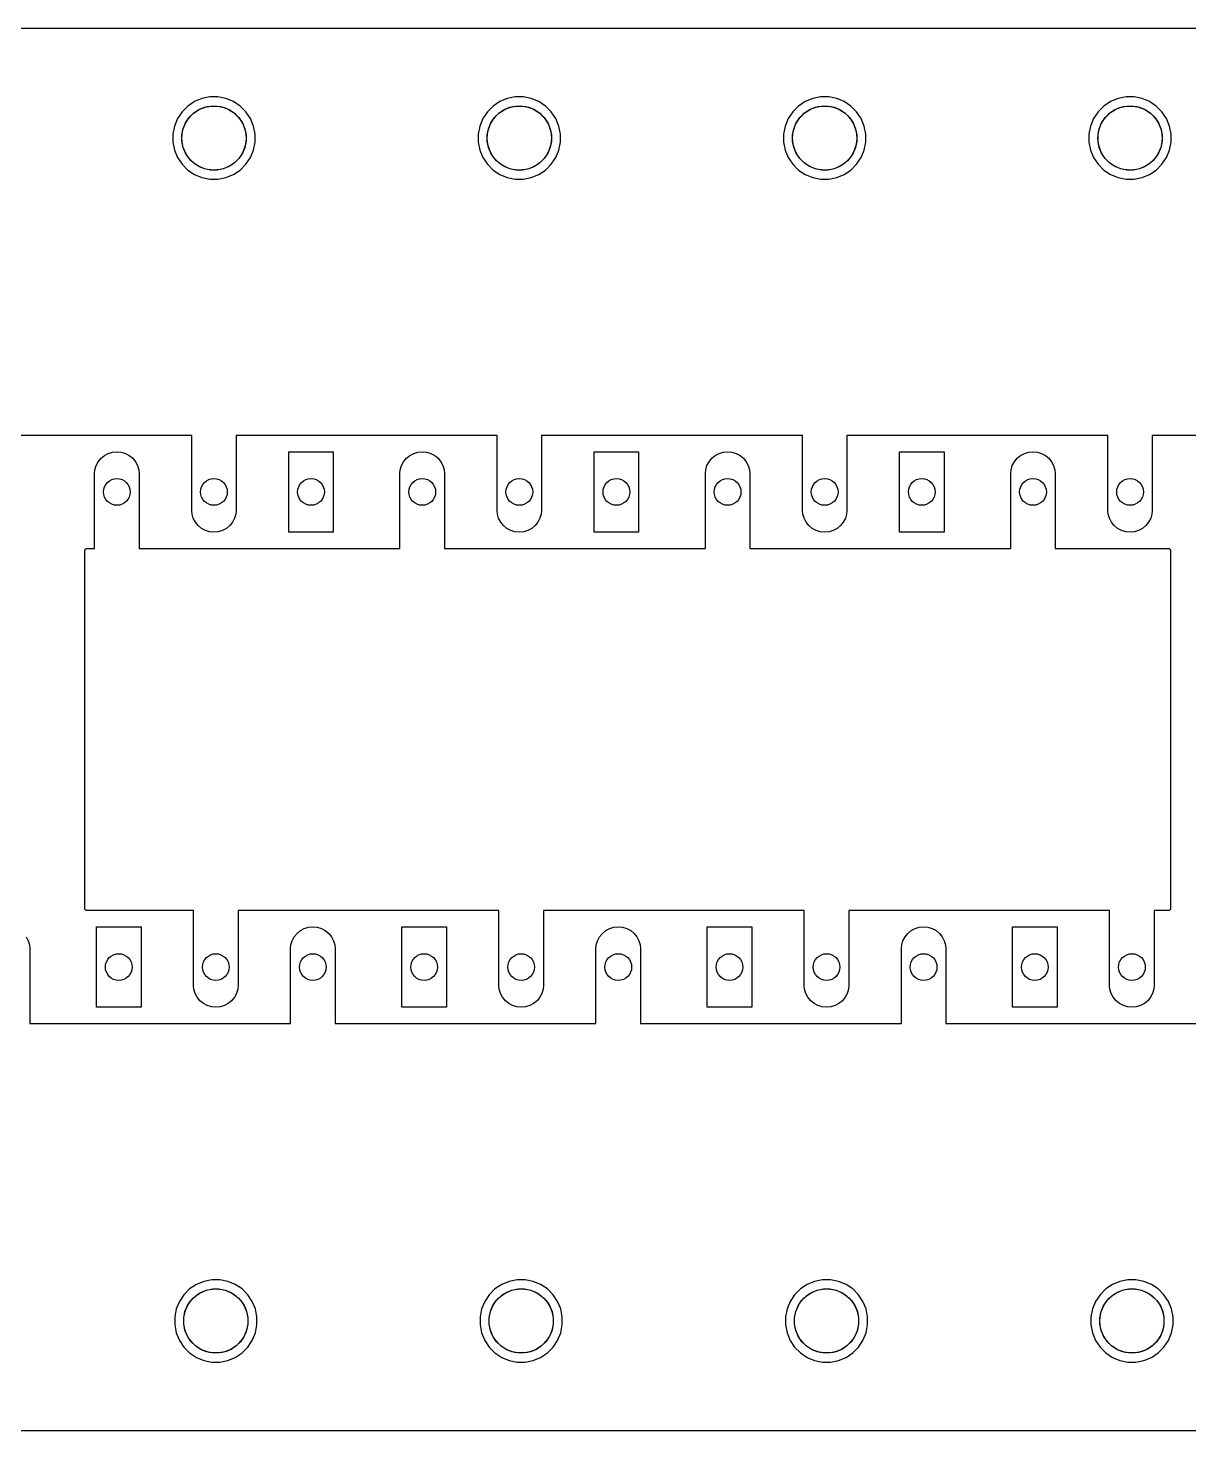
# Model space of a CAD drawing. Extents: x 0.78 to 10, y -5.35 to -2.25.
# Drawn here: x 3.375 to 5.941, y -5.35 to -2.25 of the extents above; entities that cross this region are included whole.
import ezdxf

# ---------------------------------------------------------------- set-up
doc = ezdxf.new("R2010")
doc.units = 0
doc.header["$MEASUREMENT"] = 0
doc.layers.add('BLACK', color=7, linetype='CONTINUOUS')

msp = doc.modelspace()

# ---------------------------------------------------------------- linework, layer by layer
at = {"layer": 'BLACK', "linetype": 'CONTINUOUS'}
for p, q in [((0.78, -2.25), (8.82, -2.25)), ((3.74239, -2.41259), (3.72751, -2.42253)), ((3.75893, -2.40574), (3.74239, -2.41259)), ((3.77648, -2.40224), (3.75893, -2.40574)), ((3.79438, -2.40224), (3.77648, -2.40224)), ((3.81194, -2.40574), (3.79438, -2.40224)), ((3.82847, -2.41259), (3.81194, -2.40574)), ((3.84336, -2.42253), (3.82847, -2.41259)), ((4.41739, -2.41259), (4.40251, -2.42253)), ((4.43393, -2.40574), (4.41739, -2.41259)), ((4.45148, -2.40224), (4.43393, -2.40574)), ((4.46938, -2.40224), (4.45148, -2.40224)), ((4.48694, -2.40574), (4.46938, -2.40224)), ((4.50347, -2.41259), (4.48694, -2.40574)), ((4.51836, -2.42253), (4.50347, -2.41259)), ((5.09239, -2.41259), (5.07751, -2.42253)), ((5.10893, -2.40574), (5.09239, -2.41259)), ((5.12648, -2.40224), (5.10893, -2.40574)), ((5.14438, -2.40224), (5.12648, -2.40224)), ((5.16194, -2.40574), (5.14438, -2.40224)), ((5.17847, -2.41259), (5.16194, -2.40574)), ((5.19336, -2.42253), (5.17847, -2.41259)), ((5.76739, -2.41259), (5.75251, -2.42253)), ((5.78393, -2.40574), (5.76739, -2.41259)), ((5.80148, -2.40224), (5.78393, -2.40574)), ((5.81938, -2.40224), (5.80148, -2.40224)), ((5.83694, -2.40574), (5.81938, -2.40224)), ((5.85347, -2.41259), (5.83694, -2.40574)), ((5.86836, -2.42253), (5.85347, -2.41259)), ((3.71485, -2.43519), (3.70491, -2.45007)), ((3.72751, -2.42253), (3.71485, -2.43519)), ((3.72263, -2.45954), (3.73039, -2.44794)), ((3.73039, -2.44794), (3.74026, -2.43806)), ((3.74026, -2.43806), (3.75187, -2.43031)), ((3.75187, -2.43031), (3.76476, -2.42497)), ((3.76476, -2.42497), (3.77845, -2.42224)), ((3.77845, -2.42224), (3.79241, -2.42224)), ((3.79241, -2.42224), (3.8061, -2.42497)), ((3.8061, -2.42497), (3.819, -2.43031)), ((3.819, -2.43031), (3.83061, -2.43806)), ((3.83061, -2.43806), (3.84048, -2.44794)), ((3.84048, -2.44794), (3.84823, -2.45954)), ((3.85601, -2.43519), (3.84336, -2.42253)), ((3.86596, -2.45007), (3.85601, -2.43519)), ((4.38985, -2.43519), (4.37991, -2.45007)), ((4.40251, -2.42253), (4.38985, -2.43519)), ((4.39763, -2.45954), (4.40539, -2.44794)), ((4.40539, -2.44794), (4.41526, -2.43806)), ((4.41526, -2.43806), (4.42687, -2.43031)), ((4.42687, -2.43031), (4.43976, -2.42497)), ((4.43976, -2.42497), (4.45345, -2.42224)), ((4.45345, -2.42224), (4.46741, -2.42224)), ((4.46741, -2.42224), (4.4811, -2.42497)), ((4.4811, -2.42497), (4.494, -2.43031)), ((4.494, -2.43031), (4.50561, -2.43806)), ((4.50561, -2.43806), (4.51548, -2.44794)), ((4.51548, -2.44794), (4.52323, -2.45954)), ((4.53101, -2.43519), (4.51836, -2.42253)), ((4.54096, -2.45007), (4.53101, -2.43519)), ((5.06485, -2.43519), (5.05491, -2.45007)), ((5.07751, -2.42253), (5.06485, -2.43519)), ((5.07263, -2.45954), (5.08039, -2.44794)), ((5.08039, -2.44794), (5.09026, -2.43806)), ((5.09026, -2.43806), (5.10187, -2.43031)), ((5.10187, -2.43031), (5.11476, -2.42497)), ((5.11476, -2.42497), (5.12845, -2.42224)), ((5.12845, -2.42224), (5.14241, -2.42224)), ((5.14241, -2.42224), (5.1561, -2.42497)), ((5.1561, -2.42497), (5.169, -2.43031)), ((5.169, -2.43031), (5.18061, -2.43806)), ((5.18061, -2.43806), (5.19048, -2.44794)), ((5.19048, -2.44794), (5.19823, -2.45954)), ((5.20601, -2.43519), (5.19336, -2.42253)), ((5.21596, -2.45007), (5.20601, -2.43519)), ((5.73985, -2.43519), (5.72991, -2.45007)), ((5.75251, -2.42253), (5.73985, -2.43519)), ((5.74763, -2.45954), (5.75539, -2.44794)), ((5.75539, -2.44794), (5.76526, -2.43806)), ((5.76526, -2.43806), (5.77687, -2.43031)), ((5.77687, -2.43031), (5.78976, -2.42497)), ((5.78976, -2.42497), (5.80345, -2.42224)), ((5.80345, -2.42224), (5.81741, -2.42224)), ((5.81741, -2.42224), (5.8311, -2.42497)), ((5.8311, -2.42497), (5.844, -2.43031)), ((5.844, -2.43031), (5.85561, -2.43806)), ((5.85561, -2.43806), (5.86548, -2.44794)), ((5.86548, -2.44794), (5.87323, -2.45954)), ((5.88101, -2.43519), (5.86836, -2.42253)), ((5.89096, -2.45007), (5.88101, -2.43519)), ((3.69806, -2.46661), (3.69457, -2.48416)), ((3.70491, -2.45007), (3.69806, -2.46661)), ((3.71457, -2.48613), (3.71729, -2.47244)), ((3.71729, -2.47244), (3.72263, -2.45954)), ((3.84823, -2.45954), (3.85358, -2.47244)), ((3.85358, -2.47244), (3.8563, -2.48613)), ((3.87281, -2.46661), (3.86596, -2.45007)), ((3.8763, -2.48416), (3.87281, -2.46661)), ((4.37306, -2.46661), (4.36957, -2.48416)), ((4.37991, -2.45007), (4.37306, -2.46661)), ((4.38957, -2.48613), (4.39229, -2.47244)), ((4.39229, -2.47244), (4.39763, -2.45954)), ((4.52323, -2.45954), (4.52858, -2.47244)), ((4.52858, -2.47244), (4.5313, -2.48613)), ((4.54781, -2.46661), (4.54096, -2.45007)), ((4.5513, -2.48416), (4.54781, -2.46661)), ((5.04806, -2.46661), (5.04457, -2.48416)), ((5.05491, -2.45007), (5.04806, -2.46661)), ((5.06457, -2.48613), (5.06729, -2.47244)), ((5.06729, -2.47244), (5.07263, -2.45954)), ((5.19823, -2.45954), (5.20358, -2.47244)), ((5.20358, -2.47244), (5.2063, -2.48613)), ((5.22281, -2.46661), (5.21596, -2.45007)), ((5.2263, -2.48416), (5.22281, -2.46661)), ((5.72306, -2.46661), (5.71957, -2.48416)), ((5.72991, -2.45007), (5.72306, -2.46661)), ((5.73957, -2.48613), (5.74229, -2.47244)), ((5.74229, -2.47244), (5.74763, -2.45954)), ((5.87323, -2.45954), (5.87858, -2.47244)), ((5.87858, -2.47244), (5.8813, -2.48613)), ((5.89781, -2.46661), (5.89096, -2.45007)), ((5.9013, -2.48416), (5.89781, -2.46661)), ((3.69457, -2.48416), (3.69457, -2.50206)), ((3.69457, -2.50206), (3.69806, -2.51961)), ((3.71457, -2.50009), (3.71457, -2.48613)), ((3.71729, -2.51378), (3.71457, -2.50009)), ((3.8563, -2.50009), (3.85358, -2.51378)), ((3.8563, -2.48613), (3.8563, -2.50009)), ((3.87281, -2.51961), (3.8763, -2.50206)), ((3.8763, -2.50206), (3.8763, -2.48416)), ((4.36957, -2.48416), (4.36957, -2.50206)), ((4.36957, -2.50206), (4.37306, -2.51961)), ((4.38957, -2.50009), (4.38957, -2.48613)), ((4.39229, -2.51378), (4.38957, -2.50009)), ((4.5313, -2.50009), (4.52858, -2.51378)), ((4.5313, -2.48613), (4.5313, -2.50009)), ((4.54781, -2.51961), (4.5513, -2.50206)), ((4.5513, -2.50206), (4.5513, -2.48416)), ((5.04457, -2.48416), (5.04457, -2.50206)), ((5.04457, -2.50206), (5.04806, -2.51961)), ((5.06457, -2.50009), (5.06457, -2.48613)), ((5.06729, -2.51378), (5.06457, -2.50009)), ((5.2063, -2.50009), (5.20358, -2.51378)), ((5.2063, -2.48613), (5.2063, -2.50009)), ((5.22281, -2.51961), (5.2263, -2.50206)), ((5.2263, -2.50206), (5.2263, -2.48416)), ((5.71957, -2.48416), (5.71957, -2.50206)), ((5.71957, -2.50206), (5.72306, -2.51961)), ((5.73957, -2.50009), (5.73957, -2.48613)), ((5.74229, -2.51378), (5.73957, -2.50009)), ((5.8813, -2.50009), (5.87858, -2.51378)), ((5.8813, -2.48613), (5.8813, -2.50009)), ((5.89781, -2.51961), (5.9013, -2.50206)), ((5.9013, -2.50206), (5.9013, -2.48416)), ((3.69806, -2.51961), (3.70491, -2.53615)), ((3.70491, -2.53615), (3.71485, -2.55103)), ((3.72263, -2.52668), (3.71729, -2.51378)), ((3.73039, -2.53828), (3.72263, -2.52668)), ((3.74026, -2.54816), (3.73039, -2.53828)), ((3.84048, -2.53828), (3.83061, -2.54816)), ((3.84823, -2.52668), (3.84048, -2.53828)), ((3.85358, -2.51378), (3.84823, -2.52668)), ((3.85601, -2.55103), (3.86596, -2.53615)), ((3.86596, -2.53615), (3.87281, -2.51961)), ((4.37306, -2.51961), (4.37991, -2.53615)), ((4.37991, -2.53615), (4.38985, -2.55103)), ((4.39763, -2.52668), (4.39229, -2.51378)), ((4.40539, -2.53828), (4.39763, -2.52668)), ((4.41526, -2.54816), (4.40539, -2.53828)), ((4.51548, -2.53828), (4.50561, -2.54816)), ((4.52323, -2.52668), (4.51548, -2.53828)), ((4.52858, -2.51378), (4.52323, -2.52668)), ((4.53101, -2.55103), (4.54096, -2.53615)), ((4.54096, -2.53615), (4.54781, -2.51961)), ((5.04806, -2.51961), (5.05491, -2.53615)), ((5.05491, -2.53615), (5.06485, -2.55103)), ((5.07263, -2.52668), (5.06729, -2.51378)), ((5.08039, -2.53828), (5.07263, -2.52668)), ((5.09026, -2.54816), (5.08039, -2.53828)), ((5.19048, -2.53828), (5.18061, -2.54816)), ((5.19823, -2.52668), (5.19048, -2.53828)), ((5.20358, -2.51378), (5.19823, -2.52668)), ((5.20601, -2.55103), (5.21596, -2.53615)), ((5.21596, -2.53615), (5.22281, -2.51961)), ((5.72306, -2.51961), (5.72991, -2.53615)), ((5.72991, -2.53615), (5.73985, -2.55103)), ((5.74763, -2.52668), (5.74229, -2.51378)), ((5.75539, -2.53828), (5.74763, -2.52668)), ((5.76526, -2.54816), (5.75539, -2.53828)), ((5.86548, -2.53828), (5.85561, -2.54816)), ((5.87323, -2.52668), (5.86548, -2.53828)), ((5.87858, -2.51378), (5.87323, -2.52668)), ((5.88101, -2.55103), (5.89096, -2.53615)), ((5.89096, -2.53615), (5.89781, -2.51961)), ((3.71485, -2.55103), (3.72751, -2.56369)), ((3.72751, -2.56369), (3.74239, -2.57363)), ((3.75187, -2.55591), (3.74026, -2.54816)), ((3.76476, -2.56125), (3.75187, -2.55591)), ((3.77845, -2.56398), (3.76476, -2.56125)), ((3.79241, -2.56398), (3.77845, -2.56398)), ((3.8061, -2.56125), (3.79241, -2.56398)), ((3.819, -2.55591), (3.8061, -2.56125)), ((3.83061, -2.54816), (3.819, -2.55591)), ((3.82847, -2.57363), (3.84336, -2.56369)), ((3.84336, -2.56369), (3.85601, -2.55103)), ((4.38985, -2.55103), (4.40251, -2.56369)), ((4.40251, -2.56369), (4.41739, -2.57363)), ((4.42687, -2.55591), (4.41526, -2.54816)), ((4.43976, -2.56125), (4.42687, -2.55591)), ((4.45345, -2.56398), (4.43976, -2.56125)), ((4.46741, -2.56398), (4.45345, -2.56398)), ((4.4811, -2.56125), (4.46741, -2.56398)), ((4.494, -2.55591), (4.4811, -2.56125)), ((4.50561, -2.54816), (4.494, -2.55591)), ((4.50347, -2.57363), (4.51836, -2.56369)), ((4.51836, -2.56369), (4.53101, -2.55103)), ((5.06485, -2.55103), (5.07751, -2.56369)), ((5.07751, -2.56369), (5.09239, -2.57363)), ((5.10187, -2.55591), (5.09026, -2.54816)), ((5.11476, -2.56125), (5.10187, -2.55591)), ((5.12845, -2.56398), (5.11476, -2.56125)), ((5.14241, -2.56398), (5.12845, -2.56398)), ((5.1561, -2.56125), (5.14241, -2.56398)), ((5.169, -2.55591), (5.1561, -2.56125)), ((5.18061, -2.54816), (5.169, -2.55591)), ((5.17847, -2.57363), (5.19336, -2.56369)), ((5.19336, -2.56369), (5.20601, -2.55103)), ((5.73985, -2.55103), (5.75251, -2.56369)), ((5.75251, -2.56369), (5.76739, -2.57363)), ((5.77687, -2.55591), (5.76526, -2.54816)), ((5.78976, -2.56125), (5.77687, -2.55591)), ((5.80345, -2.56398), (5.78976, -2.56125)), ((5.81741, -2.56398), (5.80345, -2.56398)), ((5.8311, -2.56125), (5.81741, -2.56398)), ((5.844, -2.55591), (5.8311, -2.56125)), ((5.85561, -2.54816), (5.844, -2.55591)), ((5.85347, -2.57363), (5.86836, -2.56369)), ((5.86836, -2.56369), (5.88101, -2.55103)), ((3.74239, -2.57363), (3.75893, -2.58048)), ((3.75893, -2.58048), (3.77648, -2.58398)), ((3.77648, -2.58398), (3.79438, -2.58398)), ((3.79438, -2.58398), (3.81194, -2.58048)), ((3.81194, -2.58048), (3.82847, -2.57363)), ((4.41739, -2.57363), (4.43393, -2.58048)), ((4.43393, -2.58048), (4.45148, -2.58398)), ((4.45148, -2.58398), (4.46938, -2.58398)), ((4.46938, -2.58398), (4.48694, -2.58048)), ((4.48694, -2.58048), (4.50347, -2.57363)), ((5.09239, -2.57363), (5.10893, -2.58048)), ((5.10893, -2.58048), (5.12648, -2.58398)), ((5.12648, -2.58398), (5.14438, -2.58398)), ((5.14438, -2.58398), (5.16194, -2.58048)), ((5.16194, -2.58048), (5.17847, -2.57363)), ((5.76739, -2.57363), (5.78393, -2.58048)), ((5.78393, -2.58048), (5.80148, -2.58398)), ((5.80148, -2.58398), (5.81938, -2.58398)), ((5.81938, -2.58398), (5.83694, -2.58048)), ((5.83694, -2.58048), (5.85347, -2.57363)), ((3.73622, -3.15), (3.15965, -3.15)), ((3.73622, -3.31679), (3.73622, -3.15)), ((4.41122, -3.15), (3.83465, -3.15)), ((3.83465, -3.15), (3.83465, -3.31679)), ((4.41122, -3.27742), (4.41122, -3.15)), ((5.08622, -3.15), (4.50965, -3.15)), ((4.50965, -3.15), (4.50965, -3.31679)), ((5.08622, -3.27742), (5.08622, -3.15)), ((5.76122, -3.15), (5.18465, -3.15)), ((5.18465, -3.15), (5.18465, -3.31679)), ((5.76122, -3.27742), (5.76122, -3.15)), ((6.43622, -3.15), (5.85965, -3.15)), ((5.85965, -3.15), (5.85965, -3.31679)), ((3.54339, -3.19451), (3.55194, -3.18994)), ((3.55194, -3.18994), (3.56122, -3.18713)), ((3.56122, -3.18713), (3.57087, -3.18618)), ((3.57087, -3.18618), (3.58051, -3.18713)), ((3.58051, -3.18713), (3.58979, -3.18994)), ((3.58979, -3.18994), (3.59834, -3.19451)), ((3.95079, -3.36358), (3.95079, -3.18642)), ((3.95079, -3.18642), (4.04921, -3.18642)), ((4.04921, -3.18642), (4.04921, -3.36358)), ((4.21839, -3.19451), (4.22694, -3.18994)), ((4.22694, -3.18994), (4.23622, -3.18713)), ((4.23622, -3.18713), (4.24587, -3.18618)), ((4.24587, -3.18618), (4.25551, -3.18713)), ((4.25551, -3.18713), (4.26479, -3.18994)), ((4.26479, -3.18994), (4.27334, -3.19451)), ((4.62579, -3.36358), (4.62579, -3.18642)), ((4.62579, -3.18642), (4.72421, -3.18642)), ((4.72421, -3.18642), (4.72421, -3.36358)), ((4.89339, -3.19451), (4.90194, -3.18994)), ((4.90194, -3.18994), (4.91122, -3.18713)), ((4.91122, -3.18713), (4.92087, -3.18618)), ((4.92087, -3.18618), (4.93051, -3.18713)), ((4.93051, -3.18713), (4.93979, -3.18994)), ((4.93979, -3.18994), (4.94834, -3.19451)), ((5.30079, -3.36358), (5.30079, -3.18642)), ((5.30079, -3.18642), (5.39921, -3.18642)), ((5.39921, -3.18642), (5.39921, -3.36358)), ((5.56839, -3.19451), (5.57694, -3.18994)), ((5.57694, -3.18994), (5.58622, -3.18713)), ((5.58622, -3.18713), (5.59587, -3.18618)), ((5.59587, -3.18618), (5.60551, -3.18713)), ((5.60551, -3.18713), (5.61479, -3.18994)), ((5.61479, -3.18994), (5.62334, -3.19451)), ((3.52237, -3.22598), (3.52518, -3.21671)), ((3.52518, -3.21671), (3.52975, -3.20816)), ((3.52975, -3.20816), (3.5359, -3.20066)), ((3.5359, -3.20066), (3.54339, -3.19451)), ((3.59834, -3.19451), (3.60583, -3.20066)), ((3.60583, -3.20066), (3.61198, -3.20816)), ((3.61198, -3.20816), (3.61655, -3.21671)), ((3.61655, -3.21671), (3.61937, -3.22598)), ((4.19737, -3.22598), (4.20018, -3.21671)), ((4.20018, -3.21671), (4.20475, -3.20816)), ((4.20475, -3.20816), (4.2109, -3.20066)), ((4.2109, -3.20066), (4.21839, -3.19451)), ((4.27334, -3.19451), (4.28083, -3.20066)), ((4.28083, -3.20066), (4.28698, -3.20816)), ((4.28698, -3.20816), (4.29155, -3.21671)), ((4.29155, -3.21671), (4.29437, -3.22598)), ((4.87237, -3.22598), (4.87518, -3.21671)), ((4.87518, -3.21671), (4.87975, -3.20816)), ((4.87975, -3.20816), (4.8859, -3.20066)), ((4.8859, -3.20066), (4.89339, -3.19451)), ((4.94834, -3.19451), (4.95583, -3.20066)), ((4.95583, -3.20066), (4.96198, -3.20816)), ((4.96198, -3.20816), (4.96655, -3.21671)), ((4.96655, -3.21671), (4.96937, -3.22598)), ((5.54737, -3.22598), (5.55018, -3.21671)), ((5.55018, -3.21671), (5.55475, -3.20816)), ((5.55475, -3.20816), (5.5609, -3.20066)), ((5.5609, -3.20066), (5.56839, -3.19451)), ((5.62334, -3.19451), (5.63083, -3.20066)), ((5.63083, -3.20066), (5.63698, -3.20816)), ((5.63698, -3.20816), (5.64155, -3.21671)), ((5.64155, -3.21671), (5.64437, -3.22598)), ((3.52165, -3.23321), (3.52237, -3.22598)), ((3.52165, -3.27258), (3.52165, -3.23321)), ((3.61937, -3.22598), (3.62008, -3.23321)), ((3.62008, -3.23321), (3.62008, -3.4)), ((4.19665, -3.23321), (4.19737, -3.22598)), ((4.19665, -3.27258), (4.19665, -3.23321)), ((4.29437, -3.22598), (4.29508, -3.23321)), ((4.29508, -3.23321), (4.29508, -3.4)), ((4.87165, -3.23321), (4.87237, -3.22598)), ((4.87165, -3.27258), (4.87165, -3.23321)), ((4.96937, -3.22598), (4.97008, -3.23321)), ((4.97008, -3.23321), (4.97008, -3.4)), ((5.54665, -3.23321), (5.54737, -3.22598)), ((5.54665, -3.27258), (5.54665, -3.23321)), ((5.64437, -3.22598), (5.64508, -3.23321)), ((5.64508, -3.23321), (5.64508, -3.4)), ((3.52165, -3.4), (3.52165, -3.27258)), ((3.52165, -3.27258), (3.52165, -3.27258)), ((4.19665, -3.4), (4.19665, -3.27258)), ((4.19665, -3.27258), (4.19665, -3.27258)), ((4.41122, -3.31679), (4.41122, -3.27742)), ((4.87165, -3.4), (4.87165, -3.27258)), ((4.87165, -3.27258), (4.87165, -3.27258)), ((5.08622, -3.31679), (5.08622, -3.27742)), ((5.54665, -3.4), (5.54665, -3.27258)), ((5.54665, -3.27258), (5.54665, -3.27258)), ((5.76122, -3.31679), (5.76122, -3.27742)), ((3.73693, -3.32402), (3.73622, -3.31679)), ((3.83465, -3.31679), (3.83393, -3.32402)), ((4.41193, -3.32402), (4.41122, -3.31679)), ((4.50965, -3.31679), (4.50893, -3.32402)), ((5.08693, -3.32402), (5.08622, -3.31679)), ((5.18465, -3.31679), (5.18393, -3.32402)), ((5.76193, -3.32402), (5.76122, -3.31679)), ((5.85965, -3.31679), (5.85893, -3.32402)), ((3.73975, -3.33329), (3.73693, -3.32402)), ((3.74432, -3.34184), (3.73975, -3.33329)), ((3.75047, -3.34934), (3.74432, -3.34184)), ((3.82655, -3.34184), (3.8204, -3.34934)), ((3.83112, -3.33329), (3.82655, -3.34184)), ((3.83393, -3.32402), (3.83112, -3.33329)), ((4.41475, -3.33329), (4.41193, -3.32402)), ((4.41932, -3.34184), (4.41475, -3.33329)), ((4.42547, -3.34934), (4.41932, -3.34184)), ((4.50155, -3.34184), (4.4954, -3.34934)), ((4.50612, -3.33329), (4.50155, -3.34184)), ((4.50893, -3.32402), (4.50612, -3.33329)), ((5.08975, -3.33329), (5.08693, -3.32402)), ((5.09432, -3.34184), (5.08975, -3.33329)), ((5.10047, -3.34934), (5.09432, -3.34184)), ((5.17655, -3.34184), (5.1704, -3.34934)), ((5.18112, -3.33329), (5.17655, -3.34184)), ((5.18393, -3.32402), (5.18112, -3.33329)), ((5.76475, -3.33329), (5.76193, -3.32402)), ((5.76932, -3.34184), (5.76475, -3.33329)), ((5.77547, -3.34934), (5.76932, -3.34184)), ((5.85155, -3.34184), (5.8454, -3.34934)), ((5.85612, -3.33329), (5.85155, -3.34184)), ((5.85893, -3.32402), (5.85612, -3.33329)), ((3.75796, -3.35549), (3.75047, -3.34934)), ((3.76651, -3.36006), (3.75796, -3.35549)), ((3.77579, -3.36287), (3.76651, -3.36006)), ((3.78543, -3.36382), (3.77579, -3.36287)), ((3.79508, -3.36287), (3.78543, -3.36382)), ((3.80436, -3.36006), (3.79508, -3.36287)), ((3.81291, -3.35549), (3.80436, -3.36006)), ((3.8204, -3.34934), (3.81291, -3.35549)), ((4.04921, -3.36358), (3.95079, -3.36358)), ((4.43296, -3.35549), (4.42547, -3.34934)), ((4.44151, -3.36006), (4.43296, -3.35549)), ((4.45079, -3.36287), (4.44151, -3.36006)), ((4.46043, -3.36382), (4.45079, -3.36287)), ((4.47008, -3.36287), (4.46043, -3.36382)), ((4.47936, -3.36006), (4.47008, -3.36287)), ((4.48791, -3.35549), (4.47936, -3.36006)), ((4.4954, -3.34934), (4.48791, -3.35549)), ((4.72421, -3.36358), (4.62579, -3.36358)), ((5.10796, -3.35549), (5.10047, -3.34934)), ((5.11651, -3.36006), (5.10796, -3.35549)), ((5.12579, -3.36287), (5.11651, -3.36006)), ((5.13543, -3.36382), (5.12579, -3.36287)), ((5.14508, -3.36287), (5.13543, -3.36382)), ((5.15436, -3.36006), (5.14508, -3.36287)), ((5.16291, -3.35549), (5.15436, -3.36006)), ((5.1704, -3.34934), (5.16291, -3.35549)), ((5.39921, -3.36358), (5.30079, -3.36358)), ((5.78296, -3.35549), (5.77547, -3.34934)), ((5.79151, -3.36006), (5.78296, -3.35549)), ((5.80079, -3.36287), (5.79151, -3.36006)), ((5.81043, -3.36382), (5.80079, -3.36287)), ((5.82008, -3.36287), (5.81043, -3.36382)), ((5.82936, -3.36006), (5.82008, -3.36287)), ((5.83791, -3.35549), (5.82936, -3.36006)), ((5.8454, -3.34934), (5.83791, -3.35549)), ((3.5, -3.40493), (3.50005, -3.40446)), ((3.5, -3.40496), (3.5, -3.40493)), ((3.5, -3.40497), (3.5, -3.40496)), ((3.5, -3.405), (3.5, -3.40497)), ((3.5, -3.40497), (3.5, -3.40497)), ((3.5, -4.195), (3.5, -3.405)), ((3.50005, -3.40446), (3.5001, -3.40399)), ((3.5001, -3.40399), (3.50011, -3.40398)), ((3.50011, -3.40396), (3.50025, -3.40351)), ((3.50011, -3.40398), (3.50011, -3.40396)), ((3.50025, -3.40351), (3.50039, -3.40306)), ((3.50039, -3.40306), (3.5004, -3.40305)), ((3.5004, -3.40303), (3.50063, -3.40262)), ((3.5004, -3.40305), (3.5004, -3.40303)), ((3.50063, -3.40262), (3.50085, -3.4022)), ((3.50085, -3.4022), (3.50087, -3.40219)), ((3.50087, -3.40218), (3.50118, -3.40182)), ((3.50087, -3.40219), (3.50087, -3.40218)), ((3.50118, -3.40182), (3.50148, -3.40145)), ((3.50148, -3.40145), (3.50149, -3.40144)), ((3.50149, -3.40144), (3.5015, -3.40143)), ((3.5015, -3.40143), (3.50187, -3.40113)), ((3.50187, -3.40113), (3.50223, -3.40084)), ((3.50223, -3.40084), (3.50225, -3.40083)), ((3.50225, -3.40083), (3.50226, -3.40082)), ((3.50226, -3.40082), (3.50268, -3.4006)), ((3.50268, -3.4006), (3.50309, -3.40038)), ((3.50309, -3.40038), (3.50311, -3.40037)), ((3.50311, -3.40037), (3.50313, -3.40036)), ((3.50313, -3.40036), (3.50358, -3.40023)), ((3.50358, -3.40023), (3.50403, -3.4001)), ((3.50403, -3.4001), (3.50405, -3.40009)), ((3.50405, -3.40009), (3.50406, -3.40009)), ((3.50406, -3.40009), (3.50453, -3.40005)), ((3.50453, -3.40005), (3.505, -3.4)), ((3.505, -3.4), (3.52165, -3.4)), ((3.62008, -3.4), (4.19665, -3.4)), ((4.29508, -3.4), (4.87165, -3.4)), ((4.97008, -3.4), (5.54665, -3.4)), ((5.64508, -3.4), (5.895, -3.4)), ((5.895, -3.4), (5.89503, -3.4)), ((5.89503, -3.4), (5.89503, -3.4)), ((5.89503, -3.4), (5.89504, -3.4)), ((5.89504, -3.4), (5.89507, -3.4)), ((5.89507, -3.4), (5.89554, -3.40005)), ((5.89554, -3.40005), (5.89601, -3.4001)), ((5.89601, -3.4001), (5.89602, -3.40011)), ((5.89602, -3.40011), (5.89604, -3.40011)), ((5.89604, -3.40011), (5.89649, -3.40025)), ((5.89649, -3.40025), (5.89694, -3.40039)), ((5.89694, -3.40039), (5.89695, -3.4004)), ((5.89695, -3.4004), (5.89697, -3.4004)), ((5.89697, -3.4004), (5.89738, -3.40063)), ((5.89738, -3.40063), (5.8978, -3.40085)), ((5.8978, -3.40085), (5.89781, -3.40087)), ((5.89781, -3.40087), (5.89782, -3.40087)), ((5.89782, -3.40087), (5.89818, -3.40118)), ((5.89818, -3.40118), (5.89855, -3.40148)), ((5.89855, -3.40148), (5.89856, -3.40149)), ((5.89856, -3.40149), (5.89857, -3.4015)), ((5.89857, -3.4015), (5.89887, -3.40187)), ((5.89887, -3.40187), (5.89916, -3.40223)), ((5.89916, -3.40223), (5.89917, -3.40225)), ((5.89917, -3.40225), (5.89918, -3.40226)), ((5.89918, -3.40226), (5.8994, -3.40268)), ((5.8994, -3.40268), (5.89962, -3.40309)), ((5.89962, -3.40309), (5.89963, -3.40311)), ((5.89963, -3.40311), (5.89964, -3.40313)), ((5.89964, -3.40313), (5.89977, -3.40358)), ((5.89977, -3.40358), (5.8999, -3.40403)), ((5.8999, -3.40403), (5.89991, -3.40405)), ((5.89991, -3.40405), (5.89991, -3.40406)), ((5.89991, -3.40406), (5.89995, -3.40453)), ((5.89995, -3.40453), (5.9, -3.405)), ((5.9, -3.405), (5.9, -4.195)), ((3.50005, -4.19547), (3.5, -4.195)), ((3.50009, -4.19594), (3.50005, -4.19547)), ((3.50009, -4.19595), (3.50009, -4.19594)), ((3.5001, -4.19597), (3.50009, -4.19595)), ((3.50023, -4.19642), (3.5001, -4.19597)), ((3.50036, -4.19687), (3.50023, -4.19642)), ((3.50037, -4.19689), (3.50036, -4.19687)), ((3.50038, -4.19691), (3.50037, -4.19689)), ((3.5006, -4.19732), (3.50038, -4.19691)), ((3.50082, -4.19774), (3.5006, -4.19732)), ((3.50083, -4.19775), (3.50082, -4.19774)), ((3.50084, -4.19777), (3.50083, -4.19775)), ((3.50113, -4.19813), (3.50084, -4.19777)), ((3.50143, -4.1985), (3.50113, -4.19813)), ((3.50144, -4.19851), (3.50143, -4.1985)), ((3.50145, -4.19852), (3.50144, -4.19851)), ((3.50182, -4.19882), (3.50145, -4.19852)), ((3.50218, -4.19913), (3.50182, -4.19882)), ((3.50219, -4.19913), (3.50218, -4.19913)), ((3.5022, -4.19915), (3.50219, -4.19913)), ((3.50262, -4.19937), (3.5022, -4.19915)), ((3.50303, -4.1996), (3.50262, -4.19937)), ((3.50305, -4.1996), (3.50303, -4.1996)), ((3.50306, -4.19961), (3.50305, -4.1996)), ((3.50351, -4.19975), (3.50306, -4.19961)), ((3.50396, -4.19989), (3.50351, -4.19975)), ((3.50398, -4.19989), (3.50396, -4.19989)), ((3.50399, -4.1999), (3.50398, -4.19989)), ((3.50446, -4.19995), (3.50399, -4.1999)), ((3.50493, -4.2), (3.50446, -4.19995)), ((3.50496, -4.2), (3.50493, -4.2)), ((3.50497, -4.2), (3.50496, -4.2)), ((3.505, -4.2), (3.50497, -4.2)), ((3.50497, -4.2), (3.50497, -4.2)), ((3.74035, -4.2), (3.505, -4.2)), ((3.74035, -4.32742), (3.74035, -4.2)), ((4.41535, -4.2), (3.83878, -4.2)), ((3.83878, -4.2), (3.83878, -4.36679)), ((4.41535, -4.32742), (4.41535, -4.2)), ((5.09035, -4.2), (4.51378, -4.2)), ((4.51378, -4.2), (4.51378, -4.36679)), ((5.09035, -4.32742), (5.09035, -4.2)), ((5.76535, -4.2), (5.18878, -4.2)), ((5.18878, -4.2), (5.18878, -4.36679)), ((5.76535, -4.32742), (5.76535, -4.2)), ((5.895, -4.2), (5.86378, -4.2)), ((5.86378, -4.2), (5.86378, -4.36679)), ((5.89547, -4.19995), (5.895, -4.2)), ((5.89594, -4.19991), (5.89547, -4.19995)), ((5.89595, -4.19991), (5.89594, -4.19991)), ((5.89597, -4.1999), (5.89595, -4.19991)), ((5.89642, -4.19977), (5.89597, -4.1999)), ((5.89687, -4.19964), (5.89642, -4.19977)), ((5.89689, -4.19963), (5.89687, -4.19964)), ((5.89691, -4.19962), (5.89689, -4.19963)), ((5.89732, -4.1994), (5.89691, -4.19962)), ((5.89774, -4.19918), (5.89732, -4.1994)), ((5.89775, -4.19917), (5.89774, -4.19918)), ((5.89777, -4.19916), (5.89775, -4.19917)), ((5.89813, -4.19887), (5.89777, -4.19916)), ((5.8985, -4.19857), (5.89813, -4.19887)), ((5.89851, -4.19856), (5.8985, -4.19857)), ((5.89852, -4.19855), (5.89851, -4.19856)), ((5.89882, -4.19818), (5.89852, -4.19855)), ((5.89913, -4.19782), (5.89882, -4.19818)), ((5.89915, -4.1978), (5.89913, -4.19781)), ((5.89913, -4.19781), (5.89913, -4.19782)), ((5.89937, -4.19738), (5.89915, -4.1978)), ((5.8996, -4.19697), (5.89937, -4.19738)), ((5.89961, -4.19694), (5.8996, -4.19695)), ((5.8996, -4.19695), (5.8996, -4.19697)), ((5.89975, -4.19649), (5.89961, -4.19694)), ((5.89989, -4.19604), (5.89975, -4.19649)), ((5.8999, -4.19601), (5.89989, -4.19602)), ((5.89989, -4.19602), (5.89989, -4.19604)), ((5.89995, -4.19554), (5.8999, -4.19601)), ((5.9, -4.19507), (5.89995, -4.19554)), ((5.9, -4.195), (5.9, -4.19503)), ((5.9, -4.19503), (5.9, -4.19503)), ((5.9, -4.19503), (5.9, -4.19504)), ((5.9, -4.19504), (5.9, -4.19507)), ((3.52579, -4.41358), (3.52579, -4.23642)), ((3.52579, -4.23642), (3.62421, -4.23642)), ((3.62421, -4.23642), (3.62421, -4.41358)), ((3.96917, -4.25066), (3.97666, -4.24451)), ((3.97666, -4.24451), (3.98521, -4.23994)), ((3.98521, -4.23994), (3.99449, -4.23713)), ((3.99449, -4.23713), (4.00413, -4.23618)), ((4.00413, -4.23618), (4.01378, -4.23713)), ((4.01378, -4.23713), (4.02306, -4.23994)), ((4.02306, -4.23994), (4.03161, -4.24451)), ((4.03161, -4.24451), (4.0391, -4.25066)), ((4.20079, -4.41358), (4.20079, -4.23642)), ((4.20079, -4.23642), (4.29921, -4.23642)), ((4.29921, -4.23642), (4.29921, -4.41358)), ((4.64417, -4.25066), (4.65166, -4.24451)), ((4.65166, -4.24451), (4.66021, -4.23994)), ((4.66021, -4.23994), (4.66949, -4.23713)), ((4.66949, -4.23713), (4.67913, -4.23618)), ((4.67913, -4.23618), (4.68878, -4.23713)), ((4.68878, -4.23713), (4.69806, -4.23994)), ((4.69806, -4.23994), (4.70661, -4.24451)), ((4.70661, -4.24451), (4.7141, -4.25066)), ((4.87579, -4.41358), (4.87579, -4.23642)), ((4.87579, -4.23642), (4.97421, -4.23642)), ((4.97421, -4.23642), (4.97421, -4.41358)), ((5.31917, -4.25066), (5.32666, -4.24451)), ((5.32666, -4.24451), (5.33521, -4.23994)), ((5.33521, -4.23994), (5.34449, -4.23713)), ((5.34449, -4.23713), (5.35413, -4.23618)), ((5.35413, -4.23618), (5.36378, -4.23713)), ((5.36378, -4.23713), (5.37306, -4.23994)), ((5.37306, -4.23994), (5.38161, -4.24451)), ((5.38161, -4.24451), (5.3891, -4.25066)), ((5.55079, -4.41358), (5.55079, -4.23642)), ((5.55079, -4.23642), (5.64921, -4.23642)), ((5.64921, -4.23642), (5.64921, -4.41358)), ((3.37025, -4.25816), (3.37482, -4.26671)), ((3.37482, -4.26671), (3.37763, -4.27598)), ((3.37763, -4.27598), (3.37835, -4.28321)), ((3.95492, -4.28321), (3.95563, -4.27598)), ((3.95563, -4.27598), (3.95845, -4.26671)), ((3.95845, -4.26671), (3.96302, -4.25816)), ((3.96302, -4.25816), (3.96917, -4.25066)), ((4.0391, -4.25066), (4.04525, -4.25816)), ((4.04525, -4.25816), (4.04982, -4.26671)), ((4.04982, -4.26671), (4.05263, -4.27598)), ((4.05263, -4.27598), (4.05335, -4.28321)), ((4.62992, -4.28321), (4.63063, -4.27598)), ((4.63063, -4.27598), (4.63345, -4.26671)), ((4.63345, -4.26671), (4.63802, -4.25816)), ((4.63802, -4.25816), (4.64417, -4.25066)), ((4.7141, -4.25066), (4.72025, -4.25816)), ((4.72025, -4.25816), (4.72482, -4.26671)), ((4.72482, -4.26671), (4.72763, -4.27598)), ((4.72763, -4.27598), (4.72835, -4.28321)), ((5.30492, -4.28321), (5.30563, -4.27598)), ((5.30563, -4.27598), (5.30845, -4.26671)), ((5.30845, -4.26671), (5.31302, -4.25816)), ((5.31302, -4.25816), (5.31917, -4.25066)), ((5.3891, -4.25066), (5.39525, -4.25816)), ((5.39525, -4.25816), (5.39982, -4.26671)), ((5.39982, -4.26671), (5.40263, -4.27598)), ((5.40263, -4.27598), (5.40335, -4.28321)), ((3.37835, -4.28321), (3.37835, -4.45)), ((3.95492, -4.45), (3.95492, -4.28321)), ((4.05335, -4.28321), (4.05335, -4.45)), ((4.62992, -4.45), (4.62992, -4.28321)), ((4.72835, -4.28321), (4.72835, -4.45)), ((5.30492, -4.45), (5.30492, -4.28321)), ((5.40335, -4.28321), (5.40335, -4.45)), ((3.74035, -4.36679), (3.74035, -4.32742)), ((3.74035, -4.32742), (3.74035, -4.32742)), ((4.41535, -4.36679), (4.41535, -4.32742)), ((4.41535, -4.32742), (4.41535, -4.32742)), ((5.09035, -4.36679), (5.09035, -4.32742)), ((5.09035, -4.32742), (5.09035, -4.32742)), ((5.76535, -4.36679), (5.76535, -4.32742)), ((5.76535, -4.32742), (5.76535, -4.32742)), ((3.74107, -4.37402), (3.74035, -4.36679)), ((3.83878, -4.36679), (3.83807, -4.37402)), ((4.41607, -4.37402), (4.41535, -4.36679)), ((4.51378, -4.36679), (4.51307, -4.37402)), ((5.09107, -4.37402), (5.09035, -4.36679)), ((5.18878, -4.36679), (5.18807, -4.37402)), ((5.76607, -4.37402), (5.76535, -4.36679)), ((5.86378, -4.36679), (5.86307, -4.37402)), ((3.74388, -4.38329), (3.74107, -4.37402)), ((3.74845, -4.39184), (3.74388, -4.38329)), ((3.7546, -4.39934), (3.74845, -4.39184)), ((3.76209, -4.40549), (3.7546, -4.39934)), ((3.82453, -4.39934), (3.81704, -4.40549)), ((3.83068, -4.39184), (3.82453, -4.39934)), ((3.83525, -4.38329), (3.83068, -4.39184)), ((3.83807, -4.37402), (3.83525, -4.38329)), ((4.41888, -4.38329), (4.41607, -4.37402)), ((4.42345, -4.39184), (4.41888, -4.38329)), ((4.4296, -4.39934), (4.42345, -4.39184)), ((4.43709, -4.40549), (4.4296, -4.39934)), ((4.49953, -4.39934), (4.49204, -4.40549)), ((4.50568, -4.39184), (4.49953, -4.39934)), ((4.51025, -4.38329), (4.50568, -4.39184)), ((4.51307, -4.37402), (4.51025, -4.38329)), ((5.09388, -4.38329), (5.09107, -4.37402)), ((5.09845, -4.39184), (5.09388, -4.38329)), ((5.1046, -4.39934), (5.09845, -4.39184)), ((5.11209, -4.40549), (5.1046, -4.39934)), ((5.17453, -4.39934), (5.16704, -4.40549)), ((5.18068, -4.39184), (5.17453, -4.39934)), ((5.18525, -4.38329), (5.18068, -4.39184)), ((5.18807, -4.37402), (5.18525, -4.38329)), ((5.76888, -4.38329), (5.76607, -4.37402)), ((5.77345, -4.39184), (5.76888, -4.38329)), ((5.7796, -4.39934), (5.77345, -4.39184)), ((5.78709, -4.40549), (5.7796, -4.39934)), ((5.84953, -4.39934), (5.84204, -4.40549)), ((5.85568, -4.39184), (5.84953, -4.39934)), ((5.86025, -4.38329), (5.85568, -4.39184)), ((5.86307, -4.37402), (5.86025, -4.38329)), ((3.62421, -4.41358), (3.52579, -4.41358)), ((3.77064, -4.41006), (3.76209, -4.40549)), ((3.77992, -4.41287), (3.77064, -4.41006)), ((3.78957, -4.41382), (3.77992, -4.41287)), ((3.79921, -4.41287), (3.78957, -4.41382)), ((3.80849, -4.41006), (3.79921, -4.41287)), ((3.81704, -4.40549), (3.80849, -4.41006)), ((4.29921, -4.41358), (4.20079, -4.41358)), ((4.44564, -4.41006), (4.43709, -4.40549)), ((4.45492, -4.41287), (4.44564, -4.41006)), ((4.46457, -4.41382), (4.45492, -4.41287)), ((4.47421, -4.41287), (4.46457, -4.41382)), ((4.48349, -4.41006), (4.47421, -4.41287)), ((4.49204, -4.40549), (4.48349, -4.41006)), ((4.97421, -4.41358), (4.87579, -4.41358)), ((5.12064, -4.41006), (5.11209, -4.40549)), ((5.12992, -4.41287), (5.12064, -4.41006)), ((5.13957, -4.41382), (5.12992, -4.41287)), ((5.14921, -4.41287), (5.13957, -4.41382)), ((5.15849, -4.41006), (5.14921, -4.41287)), ((5.16704, -4.40549), (5.15849, -4.41006)), ((5.64921, -4.41358), (5.55079, -4.41358)), ((5.79564, -4.41006), (5.78709, -4.40549)), ((5.80492, -4.41287), (5.79564, -4.41006)), ((5.81457, -4.41382), (5.80492, -4.41287)), ((5.82421, -4.41287), (5.81457, -4.41382)), ((5.83349, -4.41006), (5.82421, -4.41287)), ((5.84204, -4.40549), (5.83349, -4.41006)), ((3.37835, -4.45), (3.95492, -4.45)), ((4.05335, -4.45), (4.62992, -4.45)), ((4.72835, -4.45), (5.30492, -4.45)), ((5.40335, -4.45), (5.97992, -4.45)), ((3.76306, -5.01952), (3.74653, -5.02637)), ((3.78062, -5.01602), (3.76306, -5.01952)), ((3.79852, -5.01602), (3.78062, -5.01602)), ((3.81607, -5.01952), (3.79852, -5.01602)), ((3.83261, -5.02637), (3.81607, -5.01952)), ((4.43806, -5.01952), (4.42153, -5.02637)), ((4.45562, -5.01602), (4.43806, -5.01952)), ((4.47352, -5.01602), (4.45562, -5.01602)), ((4.49107, -5.01952), (4.47352, -5.01602)), ((4.50761, -5.02637), (4.49107, -5.01952)), ((5.11306, -5.01952), (5.09653, -5.02637)), ((5.13062, -5.01602), (5.11306, -5.01952)), ((5.14852, -5.01602), (5.13062, -5.01602)), ((5.16607, -5.01952), (5.14852, -5.01602)), ((5.18261, -5.02637), (5.16607, -5.01952)), ((5.78806, -5.01952), (5.77153, -5.02637)), ((5.80562, -5.01602), (5.78806, -5.01952)), ((5.82352, -5.01602), (5.80562, -5.01602)), ((5.84107, -5.01952), (5.82352, -5.01602)), ((5.85761, -5.02637), (5.84107, -5.01952)), ((3.71899, -5.04897), (3.70904, -5.06385)), ((3.73164, -5.03631), (3.71899, -5.04897)), ((3.74653, -5.02637), (3.73164, -5.03631)), ((3.73452, -5.06172), (3.74439, -5.05184)), ((3.74439, -5.05184), (3.756, -5.04409)), ((3.756, -5.04409), (3.7689, -5.03875)), ((3.7689, -5.03875), (3.78259, -5.03602)), ((3.78259, -5.03602), (3.79655, -5.03602)), ((3.79655, -5.03602), (3.81024, -5.03875)), ((3.81024, -5.03875), (3.82313, -5.04409)), ((3.82313, -5.04409), (3.83474, -5.05184)), ((3.84749, -5.03631), (3.83261, -5.02637)), ((3.83474, -5.05184), (3.84461, -5.06172)), ((3.86015, -5.04897), (3.84749, -5.03631)), ((3.87009, -5.06385), (3.86015, -5.04897)), ((4.39399, -5.04897), (4.38404, -5.06385)), ((4.40664, -5.03631), (4.39399, -5.04897)), ((4.42153, -5.02637), (4.40664, -5.03631)), ((4.40952, -5.06172), (4.41939, -5.05184)), ((4.41939, -5.05184), (4.431, -5.04409)), ((4.431, -5.04409), (4.4439, -5.03875)), ((4.4439, -5.03875), (4.45759, -5.03602)), ((4.45759, -5.03602), (4.47155, -5.03602)), ((4.47155, -5.03602), (4.48524, -5.03875)), ((4.48524, -5.03875), (4.49813, -5.04409)), ((4.49813, -5.04409), (4.50974, -5.05184)), ((4.52249, -5.03631), (4.50761, -5.02637)), ((4.50974, -5.05184), (4.51961, -5.06172)), ((4.53515, -5.04897), (4.52249, -5.03631)), ((4.54509, -5.06385), (4.53515, -5.04897)), ((5.06899, -5.04897), (5.05904, -5.06385)), ((5.08164, -5.03631), (5.06899, -5.04897)), ((5.09653, -5.02637), (5.08164, -5.03631)), ((5.08452, -5.06172), (5.09439, -5.05184)), ((5.09439, -5.05184), (5.106, -5.04409)), ((5.106, -5.04409), (5.1189, -5.03875)), ((5.1189, -5.03875), (5.13259, -5.03602)), ((5.13259, -5.03602), (5.14655, -5.03602)), ((5.14655, -5.03602), (5.16024, -5.03875)), ((5.16024, -5.03875), (5.17313, -5.04409)), ((5.17313, -5.04409), (5.18474, -5.05184)), ((5.19749, -5.03631), (5.18261, -5.02637)), ((5.18474, -5.05184), (5.19461, -5.06172)), ((5.21015, -5.04897), (5.19749, -5.03631)), ((5.22009, -5.06385), (5.21015, -5.04897)), ((5.74399, -5.04897), (5.73404, -5.06385)), ((5.75664, -5.03631), (5.74399, -5.04897)), ((5.77153, -5.02637), (5.75664, -5.03631)), ((5.75952, -5.06172), (5.76939, -5.05184)), ((5.76939, -5.05184), (5.781, -5.04409)), ((5.781, -5.04409), (5.7939, -5.03875)), ((5.7939, -5.03875), (5.80759, -5.03602)), ((5.80759, -5.03602), (5.82155, -5.03602)), ((5.82155, -5.03602), (5.83524, -5.03875)), ((5.83524, -5.03875), (5.84813, -5.04409)), ((5.84813, -5.04409), (5.85974, -5.05184)), ((5.87249, -5.03631), (5.85761, -5.02637)), ((5.85974, -5.05184), (5.86961, -5.06172)), ((5.88515, -5.04897), (5.87249, -5.03631)), ((5.89509, -5.06385), (5.88515, -5.04897)), ((3.70219, -5.08039), (3.6987, -5.09794)), ((3.70904, -5.06385), (3.70219, -5.08039)), ((3.72142, -5.08622), (3.72677, -5.07332)), ((3.72677, -5.07332), (3.73452, -5.06172)), ((3.84461, -5.06172), (3.85237, -5.07332)), ((3.85237, -5.07332), (3.85771, -5.08622)), ((3.87694, -5.08039), (3.87009, -5.06385)), ((3.88043, -5.09794), (3.87694, -5.08039)), ((4.37719, -5.08039), (4.3737, -5.09794)), ((4.38404, -5.06385), (4.37719, -5.08039)), ((4.39642, -5.08622), (4.40177, -5.07332)), ((4.40177, -5.07332), (4.40952, -5.06172)), ((4.51961, -5.06172), (4.52737, -5.07332)), ((4.52737, -5.07332), (4.53271, -5.08622)), ((4.55194, -5.08039), (4.54509, -5.06385)), ((4.55543, -5.09794), (4.55194, -5.08039)), ((5.05219, -5.08039), (5.0487, -5.09794)), ((5.05904, -5.06385), (5.05219, -5.08039)), ((5.07142, -5.08622), (5.07677, -5.07332)), ((5.07677, -5.07332), (5.08452, -5.06172)), ((5.19461, -5.06172), (5.20237, -5.07332)), ((5.20237, -5.07332), (5.20771, -5.08622)), ((5.22694, -5.08039), (5.22009, -5.06385)), ((5.23043, -5.09794), (5.22694, -5.08039)), ((5.72719, -5.08039), (5.7237, -5.09794)), ((5.73404, -5.06385), (5.72719, -5.08039)), ((5.74642, -5.08622), (5.75177, -5.07332)), ((5.75177, -5.07332), (5.75952, -5.06172)), ((5.86961, -5.06172), (5.87737, -5.07332)), ((5.87737, -5.07332), (5.88271, -5.08622)), ((5.90194, -5.08039), (5.89509, -5.06385)), ((5.90543, -5.09794), (5.90194, -5.08039)), ((3.6987, -5.09794), (3.6987, -5.11584)), ((3.7187, -5.09991), (3.72142, -5.08622)), ((3.7187, -5.11387), (3.7187, -5.09991)), ((3.72142, -5.12756), (3.7187, -5.11387)), ((3.85771, -5.08622), (3.86043, -5.09991)), ((3.86043, -5.11387), (3.85771, -5.12756)), ((3.86043, -5.09991), (3.86043, -5.11387)), ((3.88043, -5.11584), (3.88043, -5.09794)), ((4.3737, -5.09794), (4.3737, -5.11584)), ((4.3937, -5.09991), (4.39642, -5.08622)), ((4.3937, -5.11387), (4.3937, -5.09991)), ((4.39642, -5.12756), (4.3937, -5.11387)), ((4.53271, -5.08622), (4.53543, -5.09991)), ((4.53543, -5.11387), (4.53271, -5.12756)), ((4.53543, -5.09991), (4.53543, -5.11387)), ((4.55543, -5.11584), (4.55543, -5.09794)), ((5.0487, -5.09794), (5.0487, -5.11584)), ((5.0687, -5.09991), (5.07142, -5.08622)), ((5.0687, -5.11387), (5.0687, -5.09991)), ((5.07142, -5.12756), (5.0687, -5.11387)), ((5.20771, -5.08622), (5.21043, -5.09991)), ((5.21043, -5.11387), (5.20771, -5.12756)), ((5.21043, -5.09991), (5.21043, -5.11387)), ((5.23043, -5.11584), (5.23043, -5.09794)), ((5.7237, -5.09794), (5.7237, -5.11584)), ((5.7437, -5.09991), (5.74642, -5.08622)), ((5.7437, -5.11387), (5.7437, -5.09991)), ((5.74642, -5.12756), (5.7437, -5.11387)), ((5.88271, -5.08622), (5.88543, -5.09991)), ((5.88543, -5.11387), (5.88271, -5.12756)), ((5.88543, -5.09991), (5.88543, -5.11387)), ((5.90543, -5.11584), (5.90543, -5.09794)), ((3.6987, -5.11584), (3.70219, -5.13339)), ((3.70219, -5.13339), (3.70904, -5.14993)), ((3.72677, -5.14046), (3.72142, -5.12756)), ((3.73452, -5.15206), (3.72677, -5.14046)), ((3.85237, -5.14046), (3.84461, -5.15206)), ((3.85771, -5.12756), (3.85237, -5.14046)), ((3.87009, -5.14993), (3.87694, -5.13339)), ((3.87694, -5.13339), (3.88043, -5.11584)), ((4.3737, -5.11584), (4.37719, -5.13339)), ((4.37719, -5.13339), (4.38404, -5.14993)), ((4.40177, -5.14046), (4.39642, -5.12756)), ((4.40952, -5.15206), (4.40177, -5.14046)), ((4.52737, -5.14046), (4.51961, -5.15206)), ((4.53271, -5.12756), (4.52737, -5.14046)), ((4.54509, -5.14993), (4.55194, -5.13339)), ((4.55194, -5.13339), (4.55543, -5.11584)), ((5.0487, -5.11584), (5.05219, -5.13339)), ((5.05219, -5.13339), (5.05904, -5.14993)), ((5.07677, -5.14046), (5.07142, -5.12756)), ((5.08452, -5.15206), (5.07677, -5.14046)), ((5.20237, -5.14046), (5.19461, -5.15206)), ((5.20771, -5.12756), (5.20237, -5.14046)), ((5.22009, -5.14993), (5.22694, -5.13339)), ((5.22694, -5.13339), (5.23043, -5.11584)), ((5.7237, -5.11584), (5.72719, -5.13339)), ((5.72719, -5.13339), (5.73404, -5.14993)), ((5.75177, -5.14046), (5.74642, -5.12756)), ((5.75952, -5.15206), (5.75177, -5.14046)), ((5.87737, -5.14046), (5.86961, -5.15206)), ((5.88271, -5.12756), (5.87737, -5.14046)), ((5.89509, -5.14993), (5.90194, -5.13339)), ((5.90194, -5.13339), (5.90543, -5.11584)), ((3.70904, -5.14993), (3.71899, -5.16481)), ((3.71899, -5.16481), (3.73164, -5.17747)), ((3.74439, -5.16194), (3.73452, -5.15206)), ((3.756, -5.16969), (3.74439, -5.16194)), ((3.7689, -5.17503), (3.756, -5.16969)), ((3.78259, -5.17776), (3.7689, -5.17503)), ((3.81024, -5.17503), (3.79655, -5.17776)), ((3.82313, -5.16969), (3.81024, -5.17503)), ((3.83474, -5.16194), (3.82313, -5.16969)), ((3.84461, -5.15206), (3.83474, -5.16194)), ((3.84749, -5.17747), (3.86015, -5.16481)), ((3.86015, -5.16481), (3.87009, -5.14993)), ((4.38404, -5.14993), (4.39399, -5.16481)), ((4.39399, -5.16481), (4.40664, -5.17747)), ((4.41939, -5.16194), (4.40952, -5.15206)), ((4.431, -5.16969), (4.41939, -5.16194)), ((4.4439, -5.17503), (4.431, -5.16969)), ((4.45759, -5.17776), (4.4439, -5.17503)), ((4.48524, -5.17503), (4.47155, -5.17776)), ((4.49813, -5.16969), (4.48524, -5.17503)), ((4.50974, -5.16194), (4.49813, -5.16969)), ((4.51961, -5.15206), (4.50974, -5.16194)), ((4.52249, -5.17747), (4.53515, -5.16481)), ((4.53515, -5.16481), (4.54509, -5.14993)), ((5.05904, -5.14993), (5.06899, -5.16481)), ((5.06899, -5.16481), (5.08164, -5.17747)), ((5.09439, -5.16194), (5.08452, -5.15206)), ((5.106, -5.16969), (5.09439, -5.16194)), ((5.1189, -5.17503), (5.106, -5.16969)), ((5.13259, -5.17776), (5.1189, -5.17503)), ((5.16024, -5.17503), (5.14655, -5.17776)), ((5.17313, -5.16969), (5.16024, -5.17503)), ((5.18474, -5.16194), (5.17313, -5.16969)), ((5.19461, -5.15206), (5.18474, -5.16194)), ((5.19749, -5.17747), (5.21015, -5.16481)), ((5.21015, -5.16481), (5.22009, -5.14993)), ((5.73404, -5.14993), (5.74399, -5.16481)), ((5.74399, -5.16481), (5.75664, -5.17747)), ((5.76939, -5.16194), (5.75952, -5.15206)), ((5.781, -5.16969), (5.76939, -5.16194)), ((5.7939, -5.17503), (5.781, -5.16969)), ((5.80759, -5.17776), (5.7939, -5.17503)), ((5.83524, -5.17503), (5.82155, -5.17776)), ((5.84813, -5.16969), (5.83524, -5.17503)), ((5.85974, -5.16194), (5.84813, -5.16969)), ((5.86961, -5.15206), (5.85974, -5.16194)), ((5.87249, -5.17747), (5.88515, -5.16481)), ((5.88515, -5.16481), (5.89509, -5.14993)), ((3.73164, -5.17747), (3.74653, -5.18741)), ((3.74653, -5.18741), (3.76306, -5.19426)), ((3.76306, -5.19426), (3.78062, -5.19776)), ((3.78062, -5.19776), (3.79852, -5.19776)), ((3.79655, -5.17776), (3.78259, -5.17776)), ((3.79852, -5.19776), (3.81607, -5.19426)), ((3.81607, -5.19426), (3.83261, -5.18741)), ((3.83261, -5.18741), (3.84749, -5.17747)), ((4.40664, -5.17747), (4.42153, -5.18741)), ((4.42153, -5.18741), (4.43806, -5.19426)), ((4.43806, -5.19426), (4.45562, -5.19776)), ((4.45562, -5.19776), (4.47352, -5.19776)), ((4.47155, -5.17776), (4.45759, -5.17776)), ((4.47352, -5.19776), (4.49107, -5.19426)), ((4.49107, -5.19426), (4.50761, -5.18741)), ((4.50761, -5.18741), (4.52249, -5.17747)), ((5.08164, -5.17747), (5.09653, -5.18741)), ((5.09653, -5.18741), (5.11306, -5.19426)), ((5.11306, -5.19426), (5.13062, -5.19776)), ((5.13062, -5.19776), (5.14852, -5.19776)), ((5.14655, -5.17776), (5.13259, -5.17776)), ((5.14852, -5.19776), (5.16607, -5.19426)), ((5.16607, -5.19426), (5.18261, -5.18741)), ((5.18261, -5.18741), (5.19749, -5.17747)), ((5.75664, -5.17747), (5.77153, -5.18741)), ((5.77153, -5.18741), (5.78806, -5.19426)), ((5.78806, -5.19426), (5.80562, -5.19776)), ((5.80562, -5.19776), (5.82352, -5.19776)), ((5.82155, -5.17776), (5.80759, -5.17776)), ((5.82352, -5.19776), (5.84107, -5.19426)), ((5.84107, -5.19426), (5.85761, -5.18741)), ((5.85761, -5.18741), (5.87249, -5.17747)), ((8.82, -5.35), (0.78, -5.35))]:
    msp.add_line(p, q, dxfattribs=at)
at = {"layer": 'BLACK'}
for centre, radius in [((3.78543, -2.49311), 0.070866), ((4.46043, -2.49311), 0.070866), ((5.13543, -2.49311), 0.070866), ((5.81043, -2.49311), 0.070866), ((3.57087, -3.275), 0.029528), ((3.78543, -3.275), 0.029528), ((4, -3.275), 0.029528), ((4.24587, -3.275), 0.029528), ((4.46043, -3.275), 0.029528), ((4.675, -3.275), 0.029528), ((4.92087, -3.275), 0.029528), ((5.13543, -3.275), 0.029528), ((5.35, -3.275), 0.029528), ((5.59587, -3.275), 0.029528), ((5.81043, -3.275), 0.029528), ((3.575, -4.325), 0.029528), ((3.78957, -4.325), 0.029528), ((4.00413, -4.325), 0.029528), ((4.25, -4.325), 0.029528), ((4.46457, -4.325), 0.029528), ((4.67913, -4.325), 0.029528), ((4.925, -4.325), 0.029528), ((5.13957, -4.325), 0.029528), ((5.35413, -4.325), 0.029528), ((5.6, -4.325), 0.029528), ((5.81457, -4.325), 0.029528), ((3.78957, -5.10689), 0.070866), ((4.46457, -5.10689), 0.070866), ((5.13957, -5.10689), 0.070866), ((5.81457, -5.10689), 0.070866)]:
    msp.add_circle(centre, radius, dxfattribs=at)

doc.saveas('drawing.dxf')
